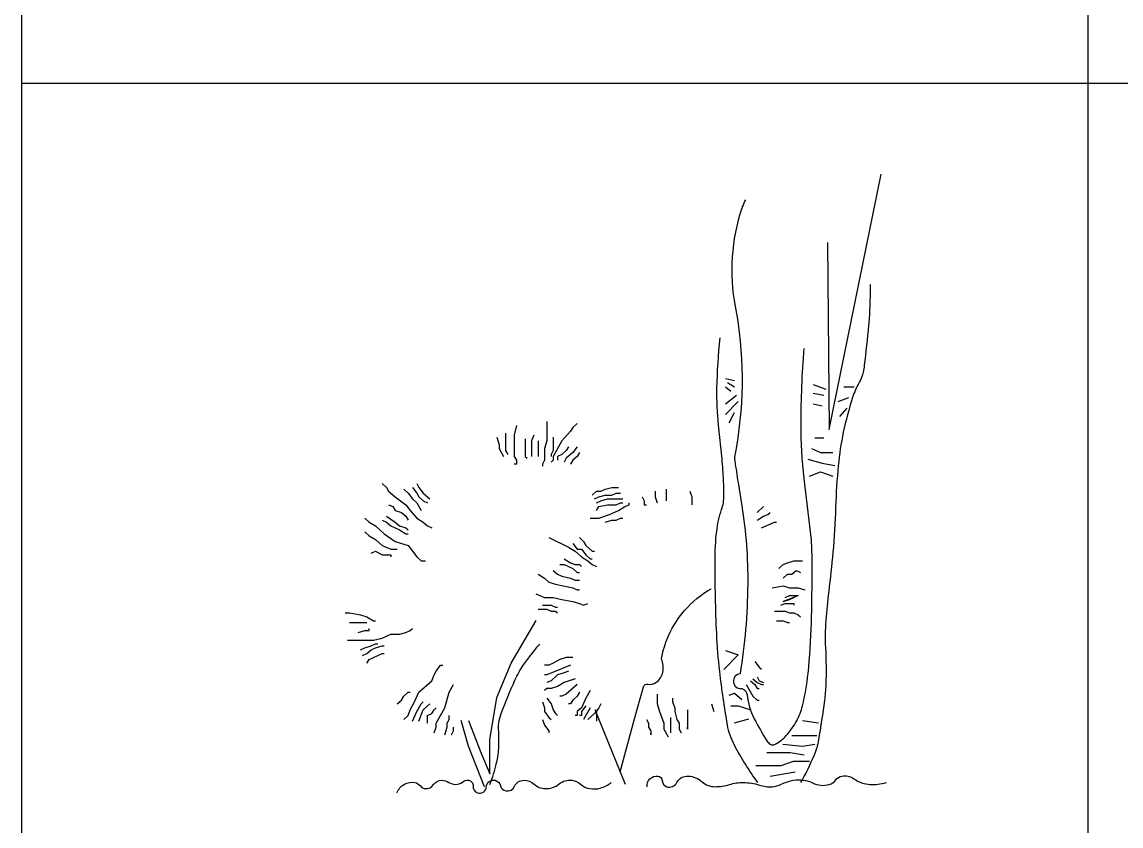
# Model space of a CAD drawing. Extents: x -74 to 94, y -49 to 40.
# Drawn here: x -58.81 to -51.61, y -35.98 to -30.72 of the extents above; entities that cross this region are included whole.
import ezdxf

# ---------------------------------------------------------------- set-up
doc = ezdxf.new("R2010")
doc.units = 0
doc.header["$LTSCALE"] = 100
doc.header["$MEASUREMENT"] = 0
for name, color, linetype in [('ESC-50', 1, 'CONTINUOUS'), ('FOLHA', 3, 'CONTINUOUS'), ('P-ARVORE', 2, 'CONTINUOUS')]:
    doc.layers.add(name, color=color, linetype=linetype)

# ---------------------------------------------------------------- blocks, each defined once
blk = doc.blocks.new('P-1111')
at = {"layer": 'ESC-50', "linetype": 'CONTINUOUS'}
for points in [[(0.2129, 0.6707), (0.2275, 0.6675)], [(0.2129, 0.6569), (0.2129, 0.6569), (0.2217, 0.6501)], [(0.216, 0.6638), (0.2275, 0.6569)], [(0.356, 0.6606), (0.3768, 0.6533)], [(0.4061, 0.6569), (0.4234, 0.6569)], [(0.2129, 0.629), (0.2306, 0.6432)], [(0.2129, 0.6116), (0.2333, 0.6327)], [(0.356, 0.6464), (0.3737, 0.6432)], [(0.3972, 0.6327), (0.4145, 0.6395)], [(0.2186, 0.5978), (0.2275, 0.6152)], [(0.356, 0.629), (0.3707, 0.6258)], [(0.3999, 0.6084), (0.4118, 0.6221)], [(0.3591, 0.5736), (0.3737, 0.5736)], [(0.3533, 0.5561), (0.368, 0.5493), (0.3884, 0.5493)], [(0.3476, 0.5387), (0.3707, 0.5319), (0.3914, 0.5282)], [(0.3503, 0.5108), (0.368, 0.5177), (0.3884, 0.5108)], [(0.2129, 0.2254), (0.2333, 0.2185), (0.2102, 0.1942)], [(0.2186, 0.1525), (0.2275, 0.1557), (0.2394, 0.1456)], [(0.2217, 0.1351), (0.2333, 0.1351), (0.2541, 0.1282)], [(0.2275, 0.1072), (0.251, 0.114)], [(0.3387, 0.1108), (0.3649, 0.1072)], [(0.3064, 0.0723), (0.3387, 0.0691), (0.3591, 0.0723)], [(0.321, 0.0865), (0.3622, 0.0865)], [(0.2802, 0.0586), (0.3183, 0.0586), (0.3414, 0.0549)], [(0.2625, 0.0375), (0.3037, 0.0375), (0.3241, 0.0444), (0.3503, 0.0444)], [(0.286, 0.0201), (0.3268, 0.027), (0.3268, 0.027)]]:
    blk.add_lwpolyline(points, dxfattribs=at)
at = {"layer": 'P-ARVORE'}
for p, q in [((-0.1293, 0.5938), (-0.1328, 0.578)), ((-0.0796, 0.6001), (-0.0796, 0.5685)), ((-0.03, 0.597), (-0.0371, 0.5906)), ((-0.147, 0.5811), (-0.147, 0.5527)), ((-0.1328, 0.578), (-0.1328, 0.5432)), ((-0.1009, 0.578), (-0.1045, 0.5685)), ((-0.0406, 0.5843), (-0.0548, 0.5685)), ((-0.0371, 0.5906), (-0.0406, 0.5843)), ((-0.1612, 0.5748), (-0.1576, 0.5622)), ((-0.1576, 0.5622), (-0.1576, 0.5558)), ((-0.1151, 0.5717), (-0.1151, 0.5432)), ((-0.1045, 0.5685), (-0.1045, 0.5432)), ((-0.0938, 0.5685), (-0.0938, 0.5432)), ((-0.0796, 0.5685), (-0.0832, 0.5558)), ((-0.069, 0.5748), (-0.069, 0.5527)), ((-0.0548, 0.5685), (-0.069, 0.5432)), ((-0.0442, 0.559), (-0.0477, 0.5527)), ((-0.03, 0.559), (-0.0371, 0.5495)), ((-0.1576, 0.5558), (-0.1506, 0.5432)), ((-0.147, 0.5527), (-0.1435, 0.5463)), ((-0.1328, 0.5432), (-0.1293, 0.5368)), ((-0.1151, 0.5432), (-0.1116, 0.54)), ((-0.0832, 0.5558), (-0.0832, 0.5368)), ((-0.069, 0.5527), (-0.0725, 0.5463)), ((-0.0725, 0.5463), (-0.0725, 0.5432)), ((-0.069, 0.5432), (-0.069, 0.5368)), ((-0.0548, 0.5463), (-0.0619, 0.5432)), ((-0.0619, 0.5432), (-0.0619, 0.5368)), ((-0.0477, 0.5527), (-0.0548, 0.5463)), ((-0.0477, 0.54), (-0.0513, 0.5337)), ((-0.0371, 0.5495), (-0.0477, 0.54)), ((-0.03, 0.5432), (-0.0371, 0.5368)), ((-0.0264, 0.5495), (-0.03, 0.5432)), ((-0.1293, 0.5305), (-0.1328, 0.5305)), ((-0.1293, 0.5368), (-0.1293, 0.5305)), ((-0.0832, 0.5368), (-0.0867, 0.5305)), ((-0.0867, 0.5305), (-0.0867, 0.5274)), ((-0.069, 0.5368), (-0.0725, 0.5337)), ((-0.0371, 0.5368), (-0.0406, 0.5305)), ((-0.3491, 0.4989), (-0.342, 0.4925)), ((-0.342, 0.4925), (-0.3385, 0.4862)), ((-0.3385, 0.4862), (-0.3279, 0.4767)), ((-0.3137, 0.4894), (-0.3066, 0.4831)), ((-0.2995, 0.4925), (-0.2924, 0.4831)), ((-0.2924, 0.4989), (-0.2888, 0.4925)), ((-0.2888, 0.4925), (-0.2818, 0.4831)), ((-0.0052, 0.4799), (0.0019, 0.4862)), ((0.0019, 0.4862), (0.009, 0.4862)), ((0.009, 0.4862), (0.0161, 0.4894)), ((0.0161, 0.4894), (0.0267, 0.4925)), ((0.0267, 0.4925), (0.0374, 0.4925)), ((0.0977, 0.4862), (0.0977, 0.4767)), ((0.1154, 0.4894), (0.1154, 0.4704)), ((0.1544, 0.4862), (0.1579, 0.4767)), ((-0.3279, 0.4767), (-0.3101, 0.4641)), ((-0.3066, 0.4831), (-0.2995, 0.4736)), ((-0.2995, 0.4736), (-0.2924, 0.4672)), ((-0.2924, 0.4831), (-0.2888, 0.4767)), ((-0.2888, 0.4767), (-0.2818, 0.4704)), ((-0.2818, 0.4831), (-0.2711, 0.4736)), ((-0.2818, 0.4704), (-0.2747, 0.4672)), ((-0.0016, 0.4736), (0.0055, 0.4767)), ((0.0019, 0.4672), (0.009, 0.4704)), ((0.0055, 0.4767), (0.0161, 0.4799)), ((0.009, 0.4704), (0.0196, 0.4736)), ((0.0161, 0.4799), (0.0267, 0.4799)), ((0.0196, 0.4736), (0.0445, 0.4736)), ((0.0267, 0.4799), (0.0338, 0.4831)), ((0.0338, 0.4831), (0.0409, 0.4831)), ((0.0764, 0.4767), (0.0799, 0.4704)), ((0.0799, 0.4704), (0.0799, 0.4641)), ((0.0977, 0.4767), (0.1012, 0.4672)), ((0.1579, 0.4767), (0.1579, 0.4641)), ((-0.3385, 0.4641), (-0.3314, 0.4609)), ((-0.3314, 0.4609), (-0.3279, 0.4546)), ((-0.3279, 0.4546), (-0.3172, 0.4514)), ((-0.3172, 0.4514), (-0.3101, 0.4451)), ((-0.3101, 0.4641), (-0.303, 0.4546)), ((-0.303, 0.4546), (-0.2924, 0.4419)), ((-0.2924, 0.4672), (-0.2853, 0.4546)), ((0.0019, 0.4546), (0.0055, 0.4609)), ((0.0055, 0.4609), (0.0196, 0.4641)), ((0.0196, 0.4641), (0.0338, 0.4641)), ((0.0232, 0.4482), (0.0374, 0.4546)), ((0.0338, 0.4641), (0.0409, 0.4672)), ((0.0374, 0.4546), (0.048, 0.4609)), ((0.0409, 0.4672), (0.0445, 0.4672)), ((0.048, 0.4609), (0.0551, 0.4641)), ((0.0551, 0.4641), (0.0551, 0.4672)), ((0.0799, 0.4641), (0.0835, 0.4641)), ((0.2643, 0.4514), (0.275, 0.4609)), ((0.282, 0.4482), (0.2856, 0.4514)), ((-0.3775, 0.4419), (-0.3704, 0.4356)), ((-0.3704, 0.4356), (-0.3598, 0.4293)), ((-0.3491, 0.4388), (-0.342, 0.4356)), ((-0.342, 0.4451), (-0.3279, 0.4356)), ((-0.342, 0.4356), (-0.3349, 0.4293)), ((-0.3279, 0.4356), (-0.3208, 0.4293)), ((-0.3101, 0.4451), (-0.3066, 0.4388)), ((-0.2924, 0.4419), (-0.2818, 0.4356)), ((-0.2818, 0.4356), (-0.2747, 0.4293)), ((-0.0087, 0.4419), (0.0055, 0.4419)), ((0.0055, 0.4419), (0.0232, 0.4482)), ((0.0161, 0.4356), (0.0267, 0.4388)), ((0.0267, 0.4388), (0.0338, 0.4388)), ((0.0338, 0.4388), (0.0409, 0.4419)), ((0.0409, 0.4419), (0.0445, 0.4419)), ((0.2643, 0.4388), (0.275, 0.4451)), ((0.2714, 0.4261), (0.2927, 0.4356)), ((0.275, 0.4451), (0.282, 0.4482)), ((0.2927, 0.4356), (0.2962, 0.4356)), ((-0.3775, 0.4198), (-0.3704, 0.4134)), ((-0.3598, 0.4293), (-0.3456, 0.4166)), ((-0.3456, 0.4166), (-0.3279, 0.404)), ((-0.3349, 0.4293), (-0.3208, 0.4229)), ((-0.3208, 0.4293), (-0.3101, 0.4261)), ((-0.3208, 0.4229), (-0.3101, 0.4166)), ((-0.3101, 0.4261), (-0.3066, 0.4229)), ((-0.3101, 0.4166), (-0.3066, 0.4166)), ((-0.2747, 0.4293), (-0.2676, 0.4261)), ((-0.3704, 0.4134), (-0.3598, 0.4071)), ((-0.3598, 0.4071), (-0.3491, 0.3976)), ((-0.3491, 0.3976), (-0.3349, 0.3913)), ((-0.3279, 0.404), (-0.3066, 0.3976)), ((-0.3066, 0.3976), (-0.2924, 0.3786)), ((-0.0761, 0.4103), (-0.0442, 0.3945)), ((-0.0371, 0.4008), (-0.03, 0.3913)), ((-0.0264, 0.4103), (-0.0194, 0.404)), ((-0.0194, 0.404), (-0.0158, 0.3976)), ((-0.0158, 0.3976), (-0.0052, 0.3881)), ((-0.3669, 0.385), (-0.3598, 0.3881)), ((-0.3598, 0.3881), (-0.3491, 0.3818)), ((-0.3491, 0.3818), (-0.3349, 0.3818)), ((-0.3349, 0.3913), (-0.3243, 0.3913)), ((-0.3349, 0.3818), (-0.3349, 0.3786)), ((-0.2924, 0.3786), (-0.2853, 0.3723)), ((-0.0442, 0.3945), (-0.0335, 0.3881)), ((-0.0335, 0.3881), (-0.0229, 0.3786)), ((-0.03, 0.3913), (-0.0229, 0.3913)), ((-0.0229, 0.3913), (-0.0158, 0.3818)), ((-0.0229, 0.3786), (-0.0123, 0.3723)), ((-0.0158, 0.3818), (-0.0087, 0.3755)), ((-0.0052, 0.3881), (-0.0016, 0.3881)), ((-0.2853, 0.3723), (-0.2782, 0.3723)), ((-0.0584, 0.366), (-0.0513, 0.366)), ((-0.0513, 0.3755), (-0.0406, 0.3691)), ((-0.0513, 0.366), (-0.0371, 0.3597)), ((-0.0406, 0.3691), (-0.0335, 0.366)), ((-0.0371, 0.3597), (-0.03, 0.3533)), ((-0.0335, 0.366), (-0.0264, 0.366)), ((-0.0264, 0.366), (-0.0229, 0.3628)), ((-0.0123, 0.3723), (-0.0052, 0.366)), ((-0.0087, 0.3755), (-0.0052, 0.3755)), ((-0.0052, 0.366), (0.0019, 0.3628)), ((0.2998, 0.3597), (0.3069, 0.366)), ((0.3069, 0.366), (0.314, 0.3691)), ((0.314, 0.3691), (0.3246, 0.3723)), ((0.3246, 0.3723), (0.3388, 0.3723)), ((-0.0938, 0.3502), (-0.0832, 0.3438)), ((-0.0832, 0.3438), (-0.0761, 0.3375)), ((-0.069, 0.3565), (-0.0619, 0.3502)), ((-0.0619, 0.3502), (-0.0548, 0.347)), ((-0.0548, 0.347), (-0.0406, 0.3438)), ((-0.0406, 0.3438), (-0.0335, 0.3407)), ((-0.03, 0.3533), (-0.0264, 0.3533)), ((0.3069, 0.3438), (0.314, 0.3502)), ((0.314, 0.3502), (0.3211, 0.3502)), ((0.3211, 0.3502), (0.3281, 0.3565)), ((0.3281, 0.3565), (0.3352, 0.3533)), ((-0.0761, 0.3375), (-0.0655, 0.3343)), ((-0.0655, 0.3343), (-0.0371, 0.328)), ((-0.0371, 0.328), (-0.03, 0.3248)), ((-0.0335, 0.3407), (-0.0264, 0.3407)), ((-0.03, 0.3248), (-0.0264, 0.3248)), ((0.2891, 0.328), (0.3069, 0.3312)), ((0.3069, 0.3312), (0.3175, 0.328)), ((0.3175, 0.328), (0.3317, 0.328)), ((0.3317, 0.328), (0.3423, 0.3248)), ((-0.0974, 0.3185), (-0.0832, 0.3122)), ((-0.0832, 0.3122), (-0.069, 0.3122)), ((-0.069, 0.3122), (-0.0548, 0.309)), ((-0.0548, 0.309), (-0.0371, 0.3059)), ((-0.0371, 0.3059), (-0.0264, 0.3027)), ((0.3246, 0.3122), (0.3069, 0.3059)), ((0.3069, 0.3059), (0.3175, 0.309)), ((0.3104, 0.3122), (0.3175, 0.3154)), ((0.3175, 0.3154), (0.3317, 0.3154)), ((0.3175, 0.309), (0.3246, 0.3122)), ((0.3317, 0.3154), (0.3246, 0.3122)), ((0.3246, 0.3122), (0.3281, 0.3154)), ((-0.0938, 0.2932), (-0.0796, 0.2932)), ((-0.0867, 0.2995), (-0.0725, 0.2995)), ((-0.0796, 0.2932), (-0.0725, 0.29)), ((-0.0725, 0.2995), (-0.0655, 0.2964)), ((-0.0725, 0.29), (-0.0655, 0.29)), ((-0.0655, 0.2964), (-0.0619, 0.2964)), ((-0.0655, 0.29), (-0.0619, 0.2869)), ((-0.0264, 0.3027), (-0.0194, 0.2995)), ((-0.0194, 0.2995), (-0.0123, 0.3027)), ((0.2927, 0.29), (0.3104, 0.29)), ((0.3033, 0.2995), (0.3104, 0.3027)), ((0.3104, 0.3027), (0.3246, 0.3027)), ((0.3104, 0.29), (0.3175, 0.2869)), ((0.3246, 0.3027), (0.3246, 0.2995)), ((-0.4094, 0.2869), (-0.4023, 0.2869)), ((-0.4023, 0.2869), (-0.3846, 0.2837)), ((-0.4023, 0.2711), (-0.3739, 0.2711)), ((-0.3846, 0.2837), (-0.3739, 0.2805)), ((-0.3739, 0.2805), (-0.3633, 0.2742)), ((-0.3633, 0.2742), (-0.3598, 0.2742)), ((0.2962, 0.2742), (0.3069, 0.2742)), ((0.3069, 0.2742), (0.314, 0.2711)), ((0.314, 0.2711), (0.3175, 0.2711)), ((0.3175, 0.2869), (0.3246, 0.2869)), ((0.3246, 0.2869), (0.3317, 0.2837)), ((0.3317, 0.2837), (0.3352, 0.2805)), ((-0.3881, 0.2552), (-0.3775, 0.2584)), ((-0.3775, 0.2584), (-0.3704, 0.2584)), ((-0.3704, 0.2584), (-0.3704, 0.2616)), ((-0.3491, 0.2457), (-0.3349, 0.2521)), ((-0.3349, 0.2521), (-0.3208, 0.2521)), ((-0.3208, 0.2521), (-0.3101, 0.2552)), ((-0.3101, 0.2552), (-0.303, 0.2584)), ((-0.303, 0.2584), (-0.2995, 0.2616)), ((-0.4059, 0.2426), (-0.3633, 0.2426)), ((-0.3669, 0.2331), (-0.3598, 0.2362)), ((-0.3633, 0.2426), (-0.3491, 0.2457)), ((-0.3598, 0.2362), (-0.3562, 0.2362)), ((-0.3846, 0.2268), (-0.3775, 0.2299)), ((-0.381, 0.2173), (-0.3739, 0.2204)), ((-0.3775, 0.2299), (-0.3669, 0.2331)), ((-0.3739, 0.2204), (-0.3669, 0.2268)), ((-0.3704, 0.2109), (-0.3491, 0.2204)), ((-0.3669, 0.2268), (-0.3598, 0.2299)), ((-0.3598, 0.2299), (-0.3491, 0.2331)), ((-0.3491, 0.2331), (-0.3456, 0.2331)), ((-0.3491, 0.2204), (-0.3456, 0.2204)), ((-0.3739, 0.2046), (-0.3704, 0.2109)), ((-0.2605, 0.1919), (-0.2534, 0.2014)), ((-0.2534, 0.2014), (-0.2498, 0.2014)), ((-0.0761, 0.2014), (-0.0832, 0.2014)), ((-0.0406, 0.2014), (-0.0796, 0.1856)), ((-0.069, 0.2046), (-0.0761, 0.2014)), ((-0.0584, 0.2109), (-0.069, 0.2046)), ((-0.0477, 0.2141), (-0.0584, 0.2109)), ((-0.0371, 0.2141), (-0.0477, 0.2141)), ((0.2608, 0.2078), (0.2679, 0.1983)), ((0.2679, 0.1983), (0.2714, 0.1951)), ((-0.2676, 0.1761), (-0.264, 0.1856)), ((-0.264, 0.1856), (-0.2605, 0.1919)), ((-0.0796, 0.1856), (-0.0832, 0.1856)), ((-0.0619, 0.1856), (-0.0725, 0.1761)), ((-0.0513, 0.1888), (-0.0619, 0.1856)), ((-0.0442, 0.1919), (-0.0513, 0.1888)), ((0.2643, 0.1825), (0.2679, 0.1761)), ((-0.2888, 0.1571), (-0.2676, 0.1761)), ((-0.2392, 0.1571), (-0.2321, 0.1698)), ((-0.0796, 0.1635), (-0.0832, 0.1603)), ((-0.0725, 0.1761), (-0.0796, 0.173)), ((-0.0725, 0.1635), (-0.0796, 0.1635)), ((-0.0619, 0.1666), (-0.0725, 0.1635)), ((-0.0513, 0.173), (-0.0619, 0.1666)), ((-0.0335, 0.1793), (-0.0513, 0.173)), ((-0.03, 0.1698), (-0.0477, 0.154)), ((0.2466, 0.1698), (0.2572, 0.1508)), ((0.2537, 0.1761), (0.2608, 0.1698)), ((0.2572, 0.1793), (0.2643, 0.173)), ((0.2608, 0.1698), (0.2643, 0.1635)), ((0.2643, 0.173), (0.2714, 0.1698)), ((0.2643, 0.1635), (0.2679, 0.1635)), ((0.2679, 0.1761), (0.275, 0.173)), ((0.2714, 0.1698), (0.275, 0.1698)), ((-0.3243, 0.1382), (-0.3172, 0.1445)), ((-0.3172, 0.1445), (-0.3137, 0.1508)), ((-0.3137, 0.1508), (-0.3066, 0.1571)), ((-0.3066, 0.1571), (-0.303, 0.1571)), ((-0.2959, 0.1413), (-0.2888, 0.1571)), ((-0.2463, 0.1318), (-0.2392, 0.1571)), ((-0.0796, 0.1476), (-0.0725, 0.1382)), ((-0.0548, 0.1508), (-0.0584, 0.1508)), ((-0.0477, 0.154), (-0.0548, 0.1508)), ((-0.0371, 0.1445), (-0.0406, 0.1382)), ((-0.03, 0.1508), (-0.0371, 0.1445)), ((-0.0264, 0.1571), (-0.03, 0.1508)), ((-0.0158, 0.1476), (-0.0229, 0.1318)), ((-0.0087, 0.1603), (-0.0158, 0.1476)), ((0.1012, 0.154), (0.1012, 0.1382)), ((0.126, 0.1476), (0.126, 0.1413)), ((0.2572, 0.1508), (0.2643, 0.1445)), ((0.2643, 0.1445), (0.2679, 0.1445)), ((-0.3066, 0.1192), (-0.303, 0.1287)), ((-0.303, 0.1287), (-0.2959, 0.1413)), ((-0.2924, 0.1255), (-0.2853, 0.1382)), ((-0.2888, 0.1097), (-0.2818, 0.1287)), ((-0.2853, 0.1382), (-0.2818, 0.1413)), ((-0.2818, 0.1287), (-0.2711, 0.1382)), ((-0.2676, 0.1223), (-0.264, 0.1287)), ((-0.264, 0.1287), (-0.2605, 0.1318)), ((-0.2605, 0.1065), (-0.2463, 0.1318)), ((-0.0867, 0.1413), (-0.0832, 0.1318)), ((-0.0832, 0.1318), (-0.0832, 0.1255)), ((-0.0725, 0.1382), (-0.069, 0.1287)), ((-0.069, 0.1287), (-0.0655, 0.1223)), ((-0.0406, 0.1382), (-0.0442, 0.1382)), ((-0.0229, 0.1318), (-0.03, 0.1255)), ((-0.0158, 0.135), (-0.0229, 0.1255)), ((-0.0087, 0.1318), (-0.0194, 0.1128)), ((0.0055, 0.1318), (-0.0016, 0.1223)), ((0.009, 0.1382), (0.0055, 0.1318)), ((0.1012, 0.1382), (0.1048, 0.1255)), ((0.126, 0.1413), (0.1296, 0.1318)), ((0.1296, 0.1318), (0.1296, 0.1255)), ((0.1508, 0.1287), (0.1508, 0.097)), ((0.1899, 0.1382), (0.1934, 0.1255)), ((-0.3137, 0.1128), (-0.3066, 0.1192)), ((-0.2995, 0.1097), (-0.2924, 0.1255)), ((-0.2747, 0.1192), (-0.2676, 0.1223)), ((-0.2747, 0.1065), (-0.2747, 0.1192)), ((-0.2428, 0.1065), (-0.2392, 0.1128)), ((-0.2392, 0.1128), (-0.2392, 0.1192)), ((-0.0867, 0.1128), (-0.0832, 0.1033)), ((-0.0832, 0.1255), (-0.0761, 0.116)), ((-0.0761, 0.116), (-0.0725, 0.1128)), ((-0.0655, 0.1223), (-0.0619, 0.1192)), ((-0.03, 0.1192), (-0.0335, 0.1192)), ((-0.03, 0.1255), (-0.03, 0.1192)), ((-0.0229, 0.1192), (-0.0264, 0.1192)), ((-0.0229, 0.1255), (-0.0229, 0.1192)), ((-0.0016, 0.1223), (-0.0123, 0.1128)), ((0.0019, 0.1255), (0.0019, 0.1097)), ((0.0835, 0.1128), (0.087, 0.1065)), ((0.1048, 0.1255), (0.1118, 0.1065)), ((0.1225, 0.116), (0.1225, 0.0907)), ((0.1296, 0.1255), (0.1331, 0.1128)), ((0.1331, 0.1128), (0.1367, 0.1065)), ((-0.264, 0.0907), (-0.2605, 0.1002)), ((-0.2605, 0.1002), (-0.2605, 0.1065)), ((-0.2463, 0.0875), (-0.2428, 0.1002)), ((-0.2428, 0.1002), (-0.2428, 0.1065)), ((-0.2357, 0.0875), (-0.2321, 0.0939)), ((-0.2321, 0.0939), (-0.2321, 0.1002)), ((-0.0832, 0.1033), (-0.0761, 0.0939)), ((-0.0761, 0.0939), (-0.0761, 0.0907)), ((0.087, 0.1065), (0.087, 0.1002)), ((0.087, 0.1002), (0.0906, 0.0939)), ((0.0906, 0.0939), (0.0906, 0.0875)), ((0.0906, 0.0875), (0.0906, 0.0907)), ((0.1118, 0.1065), (0.1118, 0.097)), ((0.1118, 0.097), (0.1189, 0.0844)), ((0.1367, 0.1065), (0.1367, 0.097)), ((0.1367, 0.097), (0.1402, 0.0907)), ((0.1508, 0.097), (0.1508, 0.1002))]:
    blk.add_line(p, q, dxfattribs=at)
at = {"layer": 'P-ARVORE', "linetype": 'CONTINUOUS'}
for points in [[(0.3795, 0.8933), (0.3826, 0.5873), (0.4672, 1.0051)], [(-0.2077, 0.1108), (-0.1874, 0.0586), (-0.1727, 0.0238), (-0.1727, 0.0792), (-0.1612, 0.1488), (-0.1377, 0.2047), (-0.0969, 0.2744)], [(0.0493, 0.0064), (-0.0003, 0.1282)], [(-0.1816, 0.0027), (-0.2077, 0.0691), (-0.2197, 0.1108)]]:
    blk.add_lwpolyline(points, dxfattribs=at)
for points in [[(0.2452, 0.963, 0.003379), (0.2402, 0.9514, 0.01865), (0.2394, 0.9492, 0.128314), (0.2285, 0.7885, -0.089464), (0.2306, 0.5594), (0.2275, 0.5419, 0.020572), (0.2281, 0.5354, 0.00381), (0.2333, 0.5003), (0.2394, 0.4622, -0.042594), (0.2491, 0.3335, -0.03749), (0.2366, 0.1873)], [(0.4495, 0.8242, -0.008645), (0.4486, 0.7829, -0.014156), (0.4469, 0.7577, -0.004506), (0.4398, 0.6916, -0.028357), (0.438, 0.6812, -0.070076), (0.4313, 0.6639, 0.048643), (0.4207, 0.6395, 0.026554), (0.4055, 0.5826, 0.028485), (0.3972, 0.5282, 0.015234), (0.3929, 0.4602, -0.013899), (0.3884, 0.3857, -0.008605), (0.3816, 0.3222, 0.011453), (0.3768, 0.2744, 0.033255), (0.3763, 0.2305, -0.024038), (0.3768, 0.1699, -0.022609), (0.3746, 0.1439, -0.009032), (0.3649, 0.0792, -0.057745), (0.3576, 0.0542, -0.030159), (0.3356, 0.0096)], [(0.2656, 0.0096, -0.037919), (0.2272, 0.0709, -0.07887), (0.216, 0.1039, -0.012857), (0.2033, 0.1914, -0.018276), (0.1983, 0.2533, -0.01122), (0.1956, 0.3731, -0.028286), (0.1983, 0.4205, -0.054402), (0.2063, 0.456, 0.083074), (0.2102, 0.4796, 0.012754), (0.2095, 0.5039, 0.008835), (0.2071, 0.5387), (0.2013, 0.5942, -0.030054), (0.1988, 0.6547, -0.022063), (0.204, 0.7371)], [(0.2366, 0.1873, 0.380636), (0.2256, 0.1752, 0.383389), (0.2363, 0.1631, 0.074356), (0.2382, 0.1631, -0.114993), (0.2394, 0.1631, -0.303866), (0.248, 0.1529, 0.091316), (0.2598, 0.114, 0.020805), (0.2805, 0.0778, 0.113968), (0.286, 0.0723, 0.269672), (0.2938, 0.0721, 0.084168), (0.3122, 0.0865, 0.059396), (0.3292, 0.1105, 0.066346), (0.3387, 0.1351, 0.031997), (0.3478, 0.1878, 0.020583), (0.3533, 0.2707, 0.006275), (0.3546, 0.3684, 0.016181), (0.3533, 0.4063), (0.3414, 0.5071, -0.027898), (0.3365, 0.5957, -0.019943), (0.3414, 0.7197)], [(0.0405, 0.027), (0.0639, 0.114), (0.0786, 0.1663, -0.392002), (0.0857, 0.1704, 0.21464), (0.099, 0.1731, 0.181622), (0.1102, 0.1901, 0.169876), (0.1078, 0.2116), (0.1078, 0.2116, -0.024387), (0.1115, 0.2274, -0.024387), (0.1167, 0.2428, -0.085263), (0.1458, 0.2909, -0.085263), (0.1894, 0.3266), (0.1894, 0.3266)], [(-0.1727, 0.0064, 0.036035), (-0.1618, 0.0415, 0.047471), (-0.1581, 0.0691, 0.026632), (-0.1584, 0.0932, -0.045813), (-0.1581, 0.1072, -0.060993), (-0.1544, 0.1225, -0.016282), (-0.1319, 0.1768, -0.044917), (-0.1177, 0.2019, -0.03005), (-0.0911, 0.2359)], [(0.0843, 0.0027, -0.221562), (0.0892, 0.0157, -0.225574), (0.102, 0.0201, -0.371096), (0.1093, 0.0123, 0.317259), (0.1167, 0.0027, 0.364525), (0.1333, 0.0096, -0.297667), (0.1517, 0.0201, -0.167188), (0.1745, 0.0107, 0.183864), (0.1956, 0.0027, 0.073693), (0.2194, 0.0063, -0.077168), (0.2421, 0.0096, -0.075892), (0.2682, 0.0053, 0.095391), (0.2891, 0.0027, 0.097391), (0.3039, 0.0066, -0.069898), (0.3241, 0.0132, -0.159389), (0.3553, 0.0088, 0.185538), (0.3826, 0.0064, 0.169126), (0.3932, 0.0138, -0.19016), (0.403, 0.0201, -0.208555), (0.4228, 0.0158, 0.145436), (0.4495, 0.0064, 0.042345), (0.4619, 0.0068, 0.035988), (0.4761, 0.0096)], [(-0.3247, -0.0074, -0.17002), (-0.3127, 0.0067, -0.181271), (-0.2955, 0.0096, -0.183387), (-0.2864, 0.0039, 0.214359), (-0.2782, -0.0005, 0.275666), (-0.2651, 0.0061, -0.262518), (-0.2516, 0.0132, -0.134002), (-0.24, 0.0098, 0.134956), (-0.2285, 0.0064, 0.1779), (-0.2178, 0.0101, -0.191482), (-0.2077, 0.0132, -0.427099), (-0.2003, 0.0042, 0.347987), (-0.1931, -0.0074, 0.508048), (-0.1787, 0.0023, -0.474261), (-0.1643, 0.0132, -0.286574), (-0.1553, 0.0041, 0.308928), (-0.1466, -0.0042, 0.338077), (-0.1324, 0.0035, -0.294795), (-0.1173, 0.0132, -0.183741), (-0.1002, 0.0068, 0.172422), (-0.0823, -0.0005, 0.185328), (-0.0594, 0.0072, -0.206903), (-0.0384, 0.0132, -0.151552), (-0.0243, 0.0068, 0.139536), (-0.0092, -0.0005, 0.113884), (0.0079, 0.0004, 0.095879), (0.0258, 0.0096)]]:
    blk.add_lwpolyline(points, format="xyb", dxfattribs=at)

msp = doc.modelspace()

# ---------------------------------------------------------------- linework, layer by layer
at = {"layer": 'FOLHA', "linetype": 'CONTINUOUS'}
for p, q in [((-58.8057, -44.8984), (-58.8057, -16.1121)), ((-51.827, -44.8984), (-51.827, -16.1121)), ((-58.8057, -31.1184), (-44.42, -31.1184))]:
    msp.add_line(p, q, dxfattribs=at)

# ---------------------------------------------------------------- block references
at = {"layer": 'P-ARVORE', "linetype": 'CONTINUOUS', "xscale": 4, "yscale": 4, "zscale": 4}
msp.add_blockref('P-1111', (-55.0523, -35.733), dxfattribs=at)

doc.saveas('drawing.dxf')
